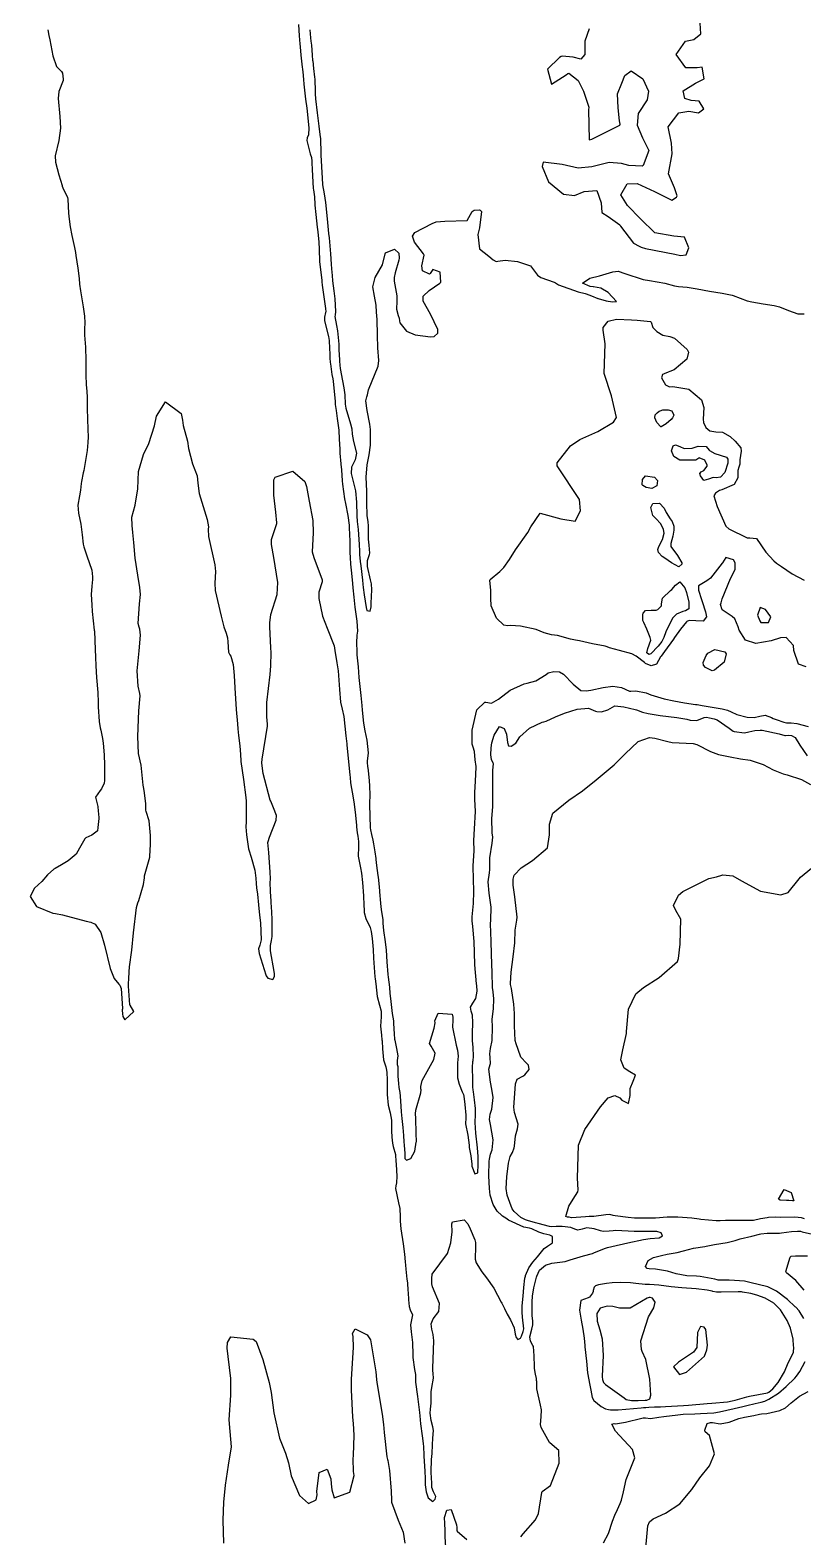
# Model space of a CAD drawing. Header units: feet. Extents: x 1313198 to 1317500, y 385000 to 389511.
# Drawn here: x 1315000 to 1315431, y 385959 to 386800 of the extents above; entities that cross this region are included whole.
import ezdxf

# ---------------------------------------------------------------- set-up
doc = ezdxf.new("R2010")
doc.units = ezdxf.units.FT
doc.layers.add('C-TOPO-MAJR', color=32, linetype='CONTINUOUS')

msp = doc.modelspace()

# ---------------------------------------------------------------- linework, layer by layer
at = {"layer": 'C-TOPO-MAJR'}
for points in [[(1315009.86, 386800.53), (1315010.33, 386797.37), (1315010.88, 386794.9), (1315012.48, 386786), (1315014.57, 386779.94), (1315017.41, 386777.23), (1315017.97, 386776.35), (1315018.38, 386772.94), (1315018.31, 386772.27), (1315015.94, 386766.04), (1315015.54, 386762.13), (1315016.55, 386752.06), (1315016.88, 386745.55), (1315015.89, 386738.77), (1315013.84, 386730.12), (1315014.14, 386726.54), (1315015.94, 386719.61), (1315017.75, 386713.69), (1315017.85, 386713.32), (1315018.2, 386712.21), (1315020.76, 386706.89), (1315020.99, 386706), (1315021.41, 386698.08), (1315021.67, 386694.84), (1315022.34, 386690.52), (1315023.23, 386685.78), (1315024.62, 386679.02), (1315025.19, 386676.24), (1315025.44, 386674.53), (1315026.44, 386667.4), (1315027.24, 386661.67), (1315027.55, 386658.49), (1315028.03, 386654.72), (1315029.46, 386645.91), (1315030.25, 386640.63), (1315030.42, 386637.03), (1315030.28, 386633.65), (1315030.34, 386630.02), (1315030.74, 386623.31), (1315031, 386615.93), (1315031.04, 386612.09), (1315030.99, 386608.47), (1315030.97, 386607.94), (1315031.19, 386602.29), (1315031.52, 386598.81), (1315031.68, 386595.22), (1315031.73, 386588.86), (1315031.84, 386583.39), (1315032.16, 386577.33), (1315032.31, 386573.27), (1315032.18, 386570.11), (1315031.78, 386565.76), (1315029.8, 386554.51), (1315029.54, 386553.16), (1315028.62, 386548.34), (1315028.41, 386547.29), (1315027.94, 386543.63), (1315027.43, 386540.37), (1315026.56, 386535.18), (1315026.87, 386530.67), (1315028.17, 386524.55), (1315028.97, 386518.52), (1315029.55, 386513.44), (1315029.85, 386511.83), (1315031.48, 386506.82), (1315034.29, 386498.94), (1315034.67, 386495.19), (1315034.67, 386494.78), (1315034.68, 386493.75), (1315034.31, 386489.87), (1315033.99, 386485.22), (1315034.32, 386479.62), (1315034.62, 386475.88), (1315035.07, 386470.57), (1315035.73, 386465.4), (1315035.79, 386464.79), (1315036.24, 386454.66), (1315036.47, 386450.26), (1315036.66, 386445.41), (1315036.92, 386438.9), (1315037.64, 386430.63), (1315037.75, 386429.39), (1315037.97, 386426.28), (1315037.9, 386423.82), (1315037.82, 386422.64), (1315038.43, 386414.41), (1315039.06, 386410.81), (1315039.29, 386409.65), (1315040.28, 386404.9), (1315040.67, 386402.37), (1315041.18, 386395.78), (1315041.43, 386390), (1315041.43, 386389.32), (1315041.34, 386383.7), (1315041.35, 386381.54), (1315041.35, 386381.16), (1315041.29, 386380.37), (1315041.15, 386379.91), (1315039.66, 386376.88), (1315038.98, 386375.9), (1315036.41, 386372.1), (1315037.44, 386367.66), (1315037.64, 386367.01), (1315037.96, 386364.42), (1315038.05, 386362.95), (1315038.28, 386360.56), (1315038.28, 386360.28), (1315037.76, 386355.34), (1315037.43, 386353.32), (1315037.36, 386353.21), (1315034.3, 386351), (1315030.99, 386349.45), (1315030.44, 386349.02), (1315027.52, 386343.79), (1315025.53, 386340.41), (1315021.15, 386336.69), (1315017.38, 386334.48), (1315013.87, 386332.41), (1315013.2, 386331.97), (1315009.65, 386328.77), (1315006.39, 386325.11), (1315002.35, 386321.34), (1314999.89, 386316.68), (1315003.46, 386311.22), (1315012.51, 386307.46), (1315014.07, 386307.16), (1315017.88, 386306.52), (1315031.18, 386302.91), (1315033.79, 386302.37), (1315036.2, 386301.39), (1315039.45, 386296.71), (1315041.5, 386289.61), (1315044.59, 386276.47), (1315046.83, 386271.06), (1315049.46, 386267.9), (1315050.01, 386267.32), (1315050.71, 386265.33), (1315051.46, 386254.25), (1315051.41, 386254.05), (1315051.26, 386253.55), (1315051.28, 386253.26), (1315051.5, 386251.27), (1315051.63, 386249.83), (1315052.69, 386247.85), (1315057.82, 386252.62), (1315055.67, 386256.05), (1315055.5, 386256.34), (1315054.88, 386266.61), (1315054.9, 386268.22), (1315054.96, 386270.79), (1315055.12, 386274.61), (1315055.43, 386277.43), (1315056.6, 386286.78), (1315057.62, 386296.44), (1315059.33, 386310.54), (1315060.04, 386313.2), (1315060.52, 386314.58), (1315063.2, 386323.49), (1315063.69, 386327.08), (1315063.67, 386327.45), (1315063.73, 386328.27), (1315066.67, 386338.76), (1315066.75, 386339.16), (1315067.06, 386346.04), (1315067.04, 386350.79), (1315066.43, 386358.94), (1315064.67, 386364.19), (1315064.54, 386364.84), (1315064.55, 386367.61), (1315064.52, 386368.7), (1315063.56, 386376), (1315063.19, 386377.92), (1315063.06, 386378.82), (1315062.13, 386388.23), (1315061.8, 386390.03), (1315060.44, 386396.64), (1315059.98, 386406.04), (1315060.5, 386420.44), (1315061.34, 386428.79), (1315061.24, 386430.11), (1315060.28, 386434.08), (1315059.59, 386442.69), (1315060.71, 386453.87), (1315061.48, 386462.54), (1315061.21, 386465.92), (1315060.82, 386467), (1315060.18, 386469.1), (1315060.92, 386480.14), (1315061.48, 386485.25), (1315061.18, 386489.13), (1315060.06, 386496.12), (1315058.6, 386505.63), (1315057.72, 386514.26), (1315057.33, 386519.93), (1315056.8, 386523.75), (1315056.71, 386528.42), (1315058.53, 386535.17), (1315059.99, 386544.24), (1315060.35, 386553.9), (1315063.13, 386563.53), (1315066.15, 386569.68), (1315069.4, 386579.49), (1315070.39, 386584.9), (1315075.57, 386592.77), (1315084.16, 386586.28), (1315084.88, 386582.62), (1315085.33, 386579.72), (1315087.68, 386570.93), (1315088.35, 386566.89), (1315090.6, 386558.25), (1315093.08, 386551.53), (1315093.51, 386547.36), (1315094.32, 386541.62), (1315098.8, 386527.26), (1315099.44, 386523.11), (1315099.37, 386521.71), (1315099.55, 386517.66), (1315102.99, 386501.95), (1315103.41, 386498.12), (1315102.97, 386491.67), (1315103.25, 386487.6), (1315106.54, 386473.3), (1315108.03, 386467.28), (1315109.38, 386463.8), (1315110.16, 386461.18), (1315110.2, 386458.93), (1315110.69, 386453.14), (1315111.48, 386451.71), (1315112, 386450.95), (1315113.24, 386446.21), (1315113.81, 386440.09), (1315114.19, 386433.27), (1315114.97, 386421.07), (1315115.69, 386413.16), (1315115.95, 386410.29), (1315116.28, 386406.63), (1315116.92, 386400.78), (1315117.31, 386396.09), (1315117.54, 386392.52), (1315117.6, 386392.09), (1315119.12, 386382.02), (1315120.25, 386371.96), (1315120.46, 386370.04), (1315120.51, 386369.22), (1315120.55, 386364.31), (1315120.43, 386358.39), (1315120.41, 386355.71), (1315120.73, 386351.22), (1315121.86, 386343.32), (1315122, 386342.77), (1315123.35, 386338.65), (1315125.38, 386331.45), (1315125.96, 386326.97), (1315126.07, 386323.97), (1315126.32, 386321.62), (1315126.81, 386318.02), (1315127.41, 386312.04), (1315127.97, 386306.31), (1315128.46, 386301.99), (1315128.89, 386292.59), (1315128.1, 386289.57), (1315127.46, 386287.62), (1315127.75, 386284.93), (1315131.42, 386273.05), (1315131.61, 386272.55), (1315132.69, 386271.17), (1315135.4, 386270.35), (1315136.3, 386272.11), (1315136.3, 386273.01), (1315136.27, 386273.49), (1315136.1, 386274.84), (1315134.1, 386286.34), (1315134.08, 386289.34), (1315134.68, 386292.16), (1315135.03, 386294.5), (1315135.06, 386303.64), (1315134.86, 386308.11), (1315134.48, 386313.47), (1315134.4, 386314.68), (1315134.28, 386316.3), (1315134.05, 386319.86), (1315133.98, 386324.33), (1315134.03, 386326.67), (1315134, 386330.24), (1315133.21, 386341.27), (1315132.68, 386346.95), (1315132.72, 386347.37), (1315133.61, 386349.89), (1315137.24, 386359.38), (1315137.37, 386361.96), (1315135.86, 386366.22), (1315134.21, 386369.99), (1315133.96, 386370.56), (1315129.95, 386385.39), (1315129.29, 386391.08), (1315129.29, 386391.34), (1315129.5, 386393.37), (1315132.34, 386411.84), (1315132.38, 386413.02), (1315132.06, 386417.05), (1315132.12, 386425.03), (1315133.83, 386440.57), (1315134.32, 386445.4), (1315134.45, 386453.02), (1315134.34, 386455.53), (1315133.82, 386467.34), (1315133.72, 386469.48), (1315134.25, 386474.2), (1315137.8, 386485.24), (1315138.23, 386492.07), (1315135.88, 386505.97), (1315134.57, 386513.13), (1315134.71, 386516.01), (1315137.61, 386524.93), (1315137.65, 386525.33), (1315137, 386531.2), (1315136.03, 386540.7), (1315135.89, 386549.24), (1315136.65, 386550.86), (1315146.52, 386554.1), (1315153.33, 386548.43), (1315154.2, 386545.63), (1315155.64, 386537.37), (1315157.72, 386526.66), (1315157.84, 386519.8), (1315157.45, 386509.19), (1315158.24, 386506.05), (1315163.03, 386493.53), (1315162.87, 386492.47), (1315161.1, 386486.58), (1315161, 386483.03), (1315163.14, 386473.28), (1315165.8, 386466.52), (1315169.58, 386456.71), (1315170, 386454.05), (1315171.09, 386447.24), (1315171.96, 386442.67), (1315172.54, 386432.23), (1315173.14, 386425.27), (1315174.08, 386421.39), (1315174.97, 386417.26), (1315176.18, 386406.37), (1315176.71, 386402.02), (1315176.81, 386401.25), (1315178.4, 386384.7), (1315178.51, 386383.14), (1315178.84, 386380.11), (1315180.2, 386371.78), (1315180.8, 386368.25), (1315181.63, 386362.09), (1315182.05, 386356.31), (1315182.12, 386355.61), (1315182.58, 386352.37), (1315182.86, 386350.43), (1315183.23, 386347.42), (1315183.21, 386344.43), (1315183.04, 386339.21), (1315184.33, 386332.65), (1315184.9, 386329.8), (1315185.44, 386324.59), (1315186.02, 386317.15), (1315186.09, 386315.77), (1315186.16, 386313.29), (1315186.42, 386307.73), (1315187.36, 386304.45), (1315189.75, 386299.41), (1315190.28, 386297.15), (1315190.79, 386293.35), (1315191.4, 386287.17), (1315191.63, 386282.25), (1315192.45, 386271.94), (1315192.62, 386270.87), (1315192.94, 386267.93), (1315193.64, 386260.88), (1315195.05, 386256.17), (1315195.87, 386252.73), (1315195.96, 386249.52), (1315195.52, 386244.35), (1315196.02, 386239.32), (1315196.31, 386236.73), (1315196.37, 386236.14), (1315196.7, 386231.7), (1315197.21, 386225.51), (1315198.51, 386221.65), (1315198.91, 386219.8), (1315199.02, 386218.58), (1315199.32, 386214.46), (1315199.2, 386208.43), (1315199.18, 386206.2), (1315199.88, 386200.23), (1315201, 386195.91), (1315201.68, 386191.83), (1315201.66, 386185.92), (1315201.82, 386182.48), (1315202.28, 386179.11), (1315202.67, 386177.21), (1315203.9, 386172.81), (1315203.97, 386172.09), (1315204.07, 386169.27), (1315204.32, 386167.17), (1315204.61, 386160.71), (1315204.41, 386156.94), (1315204.05, 386155.21), (1315203.89, 386153.68), (1315205.59, 386145.81), (1315206.27, 386142.58), (1315206.48, 386137.88), (1315206.5, 386135.6), (1315206.93, 386131.18), (1315208.2, 386122.8), (1315209, 386117.04), (1315209.37, 386112.87), (1315209.46, 386110.94), (1315209.65, 386108.66), (1315210.29, 386103.19), (1315210.53, 386101.07), (1315210.84, 386096.83), (1315210.89, 386095.68), (1315211.12, 386091.64), (1315211.46, 386087.84), (1315212.1, 386086.01), (1315213.42, 386083.19), (1315212.71, 386079.61), (1315212.35, 386077.59), (1315212.56, 386073.74), (1315213.3, 386067.86), (1315213.41, 386066.98), (1315213.56, 386061.58), (1315213.6, 386059.39), (1315214.54, 386052.65), (1315214.98, 386049.93), (1315215.04, 386048.55), (1315215.13, 386045.64), (1315216.22, 386037.66), (1315217.31, 386028.79), (1315217.46, 386026.86), (1315217.92, 386022.35), (1315218.72, 386015.72), (1315219.29, 386011.34), (1315219.5, 386009.49), (1315219.65, 386005.07), (1315219.68, 386004.28), (1315220.34, 385996.05), (1315220.54, 385991.87), (1315220.48, 385989.47), (1315220.49, 385988.37), (1315221.02, 385984.45), (1315221.9, 385981.57), (1315222.21, 385981.02), (1315224.66, 385979.03), (1315226.03, 385980.35), (1315226.44, 385981.79), (1315225.09, 385984.47), (1315224.2, 385986.9), (1315224.13, 385987.99), (1315224.16, 385989.56), (1315224.03, 385991.89), (1315223.83, 385995.52), (1315224.06, 386002.47), (1315224.36, 386005.88), (1315224.63, 386010.72), (1315224.78, 386014.48), (1315225.03, 386018.74), (1315224.82, 386020.67), (1315223.9, 386024.19), (1315223.33, 386028.42), (1315223.49, 386030.64), (1315223.79, 386033.97), (1315223.72, 386040.28), (1315224.16, 386042.69), (1315225.09, 386047.8), (1315224.92, 386050.47), (1315224.76, 386052.08), (1315224.78, 386053.53), (1315225.2, 386063.48), (1315225.21, 386068.92), (1315225.09, 386070.48), (1315224.88, 386072.35), (1315224.26, 386075.32), (1315223.72, 386078.2), (1315224.9, 386080.95), (1315228.12, 386085.07), (1315228.38, 386089.56), (1315224.63, 386098.95), (1315224.21, 386100.57), (1315224.11, 386101.38), (1315224.11, 386102.87), (1315224.15, 386103.57), (1315224.43, 386106.03), (1315232.91, 386117.52), (1315234.83, 386123.52), (1315235.46, 386129.59), (1315235.29, 386134.02), (1315235.74, 386135.13), (1315242.17, 386136.22), (1315244.33, 386134.11), (1315245.63, 386131.21), (1315248.22, 386125.04), (1315248.53, 386123.53), (1315248.49, 386121.32), (1315248.34, 386114.37), (1315248.86, 386112.3), (1315252.16, 386107.21), (1315254.73, 386103.86), (1315258.73, 386098.19), (1315262.96, 386090.35), (1315263.27, 386089.77), (1315264.72, 386086.79), (1315266.27, 386083.53), (1315268.13, 386080.46), (1315270.08, 386076), (1315270.77, 386072.41), (1315271.2, 386070.55), (1315272.11, 386069.46), (1315273.74, 386070.16), (1315274.17, 386071.32), (1315275.13, 386073.95), (1315275.48, 386075.51), (1315274.79, 386082.02), (1315274.58, 386084.68), (1315274.65, 386088.12), (1315274.79, 386090.18), (1315275.19, 386093.71), (1315275.63, 386098.58), (1315276.13, 386103.64), (1315276.41, 386104.81), (1315276.54, 386105.25), (1315278.26, 386109.46), (1315280.63, 386112.68), (1315283.25, 386115.69), (1315286.85, 386120.28), (1315288.84, 386121.62), (1315291.57, 386123.48), (1315291.65, 386127.02), (1315290.07, 386127.79), (1315286.68, 386128.38), (1315283.88, 386129.38), (1315280.04, 386131.33), (1315278.64, 386131.67), (1315275.6, 386132.1), (1315267.04, 386136.07), (1315265.47, 386137.13), (1315263.71, 386138.35), (1315263.25, 386138.69), (1315260.71, 386141.08), (1315258.36, 386144.85), (1315256.81, 386150.1), (1315256.3, 386153.8), (1315255.99, 386160.8), (1315256.22, 386169.05), (1315256.29, 386170.17), (1315257.03, 386172.98), (1315257.91, 386175.34), (1315258.47, 386180.84), (1315256.96, 386189.39), (1315256.32, 386192.25), (1315256.74, 386195.31), (1315257.77, 386198.07), (1315258.36, 386204.58), (1315257.67, 386209.29), (1315256.85, 386213.18), (1315256.09, 386220.31), (1315256.7, 386222.89), (1315256.85, 386223.46), (1315256.68, 386226.79), (1315256.58, 386229), (1315256.9, 386231.83), (1315257.83, 386236.3), (1315258.01, 386243.8), (1315257.86, 386248.2), (1315258.54, 386254.01), (1315258.71, 386259.55), (1315258.43, 386263.59), (1315258.08, 386265.96), (1315258.01, 386266.55), (1315257.84, 386274.02), (1315257.59, 386284.64), (1315257.38, 386291.79), (1315257.02, 386301.46), (1315257.19, 386303.6), (1315257.38, 386310.74), (1315256.17, 386318.59), (1315255.71, 386324.91), (1315256.34, 386329.96), (1315256.51, 386331.85), (1315256.59, 386338.28), (1315257.85, 386346.46), (1315258.27, 386349.78), (1315257.91, 386352.31), (1315257.64, 386360.22), (1315258.16, 386366.76), (1315258.24, 386369.98), (1315258.17, 386373.86), (1315258.15, 386379.71), (1315258.32, 386387.26), (1315258.54, 386390.75), (1315258.45, 386391.11), (1315257.44, 386393.19), (1315257.09, 386395.88), (1315257.32, 386399.72), (1315257.75, 386402.48), (1315258.99, 386406.75), (1315261.94, 386411.71), (1315264.52, 386410.56), (1315265.95, 386407.4), (1315266.37, 386402.68), (1315267.07, 386400.91), (1315268.46, 386400.64), (1315271.12, 386402.4), (1315273.28, 386405.81), (1315278.66, 386410.69), (1315285.87, 386413.98), (1315286.65, 386414.22), (1315288.06, 386414.69), (1315293.21, 386417.06), (1315298.26, 386419.1), (1315305.25, 386421.33), (1315311.68, 386421.8), (1315315.61, 386420.24), (1315316.26, 386419.95), (1315318.84, 386419.83), (1315322.41, 386420.95), (1315323.74, 386421.76), (1315326.38, 386423.17), (1315331.3, 386422.62), (1315337.76, 386421.09), (1315338.49, 386420.9), (1315341.84, 386419.66), (1315344.9, 386418.85), (1315351.6, 386417.82), (1315360.9, 386416.73), (1315366.53, 386415.79), (1315368.42, 386415.24), (1315372.2, 386415), (1315376.28, 386416.68), (1315377.5, 386416.81), (1315379.26, 386416.52), (1315381.76, 386415.98), (1315383.56, 386415.29), (1315390.14, 386410.69), (1315392.44, 386409.08), (1315392.95, 386408.85), (1315398.67, 386408.12), (1315401.19, 386408.74), (1315404.55, 386409.44), (1315407.45, 386409.67), (1315408.6, 386409.61), (1315418.06, 386407.52), (1315421.28, 386406.56), (1315421.59, 386406.54), (1315423.23, 386406.81), (1315425.09, 386406.65), (1315427.11, 386405.41), (1315429.73, 386401.17), (1315433.77, 386395.19)], [(1315149.72, 386803.38), (1315149.89, 386800.29), (1315150.1, 386797.09), (1315150.5, 386792.75), (1315150.67, 386791.03), (1315151.07, 386786.31), (1315151.54, 386781.37), (1315151.57, 386781.14), (1315152.12, 386777.13), (1315152.45, 386772.76), (1315152.69, 386770.14), (1315153.54, 386763.47), (1315153.72, 386761.84), (1315154.3, 386756.79), (1315155.55, 386745.78), (1315155.34, 386741.86), (1315154.66, 386740.3), (1315154.39, 386738.74), (1315156.34, 386731.22), (1315156.91, 386729.18), (1315157.09, 386727.22), (1315157.12, 386726.2), (1315157.32, 386722.53), (1315157.92, 386711.93), (1315158.04, 386711.14), (1315158.68, 386707.24), (1315158.82, 386702.98), (1315158.83, 386702.54), (1315159.36, 386697.37), (1315160.12, 386690.39), (1315160.45, 386687.77), (1315161.06, 386681.93), (1315161.2, 386678.1), (1315161.53, 386671.22), (1315162.56, 386662.12), (1315162.69, 386660.84), (1315162.76, 386659.88), (1315162.98, 386657.93), (1315164.8, 386645), (1315164.94, 386643.17), (1315164.86, 386642.67), (1315164.21, 386640.1), (1315164.33, 386638.08), (1315166.5, 386629.36), (1315166.84, 386627), (1315166.85, 386626.74), (1315167.16, 386619.35), (1315167.27, 386617.5), (1315167.46, 386614.78), (1315167.53, 386614.01), (1315168.41, 386608.03), (1315168.84, 386605.71), (1315169.04, 386604.43), (1315170.12, 386592.97), (1315170.27, 386591.36), (1315170.69, 386588.1), (1315171.26, 386583.63), (1315171.65, 386580.92), (1315172.21, 386576.99), (1315172.45, 386572.1), (1315172.73, 386566.41), (1315172.9, 386564.18), (1315173.33, 386558.29), (1315173.35, 386558.01), (1315173.66, 386554.82), (1315174.15, 386548.71), (1315174.3, 386546.9), (1315175.42, 386538.69), (1315175.96, 386536.15), (1315177.28, 386529.39), (1315177.94, 386523.96), (1315178.04, 386522.44), (1315178.34, 386515.11), (1315178.42, 386508.8), (1315178.55, 386505.91), (1315178.86, 386502.31), (1315179.31, 386497.15), (1315179.85, 386491.41), (1315180.11, 386489.05), (1315180.69, 386483.79), (1315181.28, 386478.26), (1315182.27, 386470.48), (1315182.75, 386464.75), (1315182.57, 386463.66), (1315182.3, 386462.53), (1315182.16, 386458.38), (1315182.26, 386453.57), (1315182.38, 386451.67), (1315183, 386444.86), (1315183.51, 386439.04), (1315183.69, 386437.25), (1315184.56, 386428.89), (1315185.1, 386423.39), (1315185.37, 386420.68), (1315185.99, 386413.41), (1315186.69, 386409.18), (1315187.92, 386404.09), (1315188.55, 386396.97), (1315188.01, 386392.26), (1315188.02, 386391.28), (1315188.27, 386389.43), (1315188.58, 386387.07), (1315189.23, 386381.27), (1315189.42, 386378.48), (1315189.57, 386373.26), (1315189.43, 386368.81), (1315189.4, 386368.06), (1315189.51, 386361.6), (1315189.83, 386355.06), (1315189.98, 386353.97), (1315190.56, 386351.41), (1315191.27, 386348.25), (1315191.69, 386346.05), (1315192.38, 386341.62), (1315192.91, 386337.96), (1315192.98, 386337.37), (1315193.35, 386333.99), (1315194.08, 386328.47), (1315194.19, 386327.53), (1315194.81, 386322.11), (1315195.24, 386317.19), (1315195.3, 386315.23), (1315195.46, 386312.87), (1315195.97, 386309.41), (1315196.8, 386303.77), (1315196.91, 386301.92), (1315197.11, 386297.84), (1315198.08, 386291.53), (1315198.67, 386286.8), (1315199.12, 386280.27), (1315199.58, 386273.18), (1315199.76, 386271.74), (1315200.46, 386266.18), (1315200.81, 386262.62), (1315201.08, 386259.84), (1315201.58, 386254.76), (1315202, 386251.49), (1315202.69, 386247.27), (1315202.85, 386246.02), (1315203.01, 386242.95), (1315203.06, 386240.17), (1315203.35, 386237.17), (1315203.45, 386236.56), (1315204.48, 386231.93), (1315205.2, 386227.87), (1315204.76, 386225.11), (1315204.84, 386223.01), (1315205.17, 386221.76), (1315205.22, 386216.49), (1315205.48, 386212.3), (1315205.84, 386210.12), (1315206.12, 386208.35), (1315206.28, 386207.28), (1315206.57, 386205.24), (1315206.93, 386199.74), (1315207.08, 386196.5), (1315207.41, 386192.75), (1315207.96, 386187.86), (1315208.35, 386183.29), (1315208.6, 386179.79), (1315208.77, 386177.89), (1315209.03, 386173.24), (1315209.18, 386170.52), (1315209.97, 386169.58), (1315212.52, 386170.49), (1315214.61, 386174.51), (1315215.52, 386179.64), (1315215.54, 386179.98), (1315215.43, 386184.44), (1315215.17, 386192.98), (1315215.05, 386195.52), (1315215.21, 386197.54), (1315218.07, 386207.2), (1315218.19, 386208.79), (1315218.1, 386209.41), (1315218.11, 386210.63), (1315218.84, 386214.04), (1315225.24, 386225.73), (1315226.06, 386229.31), (1315223.84, 386233.12), (1315222.92, 386234.62), (1315225.45, 386243.18), (1315226.07, 386246.18), (1315225.89, 386247.36), (1315227.72, 386251.59), (1315235.51, 386251), (1315235.82, 386249.45), (1315235.96, 386247.77), (1315235.94, 386246.56), (1315235.72, 386245.04), (1315235.76, 386243.86), (1315237.79, 386233.79), (1315238.54, 386231.05), (1315238.92, 386227.61), (1315238.55, 386223.97), (1315238.54, 386215.56), (1315239.36, 386212.06), (1315241.15, 386207.76), (1315241.78, 386206.25), (1315242.05, 386205.24), (1315242.61, 386200.66), (1315243.19, 386194.64), (1315243.13, 386191.89), (1315243.02, 386191.15), (1315243.02, 386189.84), (1315244.22, 386183.54), (1315244.95, 386177.85), (1315245.1, 386176.67), (1315245.87, 386171.94), (1315246.4, 386168.88), (1315246.56, 386167.52), (1315246.53, 386166.51), (1315246.54, 386166.26), (1315248.11, 386161.88), (1315249.93, 386162.44), (1315250.11, 386166.92), (1315250.04, 386168.25), (1315250.03, 386169.12), (1315250.03, 386171.66), (1315249.66, 386176.46), (1315248.78, 386184.56), (1315248.4, 386190.56), (1315248.41, 386191.34), (1315248.61, 386194.32), (1315248.64, 386198.43), (1315248.09, 386203.2), (1315247.48, 386207.67), (1315247.32, 386208.81), (1315247.14, 386210.3), (1315247.05, 386214.6), (1315246.98, 386221.27), (1315247.16, 386224.62), (1315247.24, 386225.12), (1315247.49, 386227.48), (1315247.21, 386232.64), (1315246.97, 386236.17), (1315246.91, 386240.19), (1315247.08, 386246.45), (1315246.82, 386250.54), (1315246.08, 386252.82), (1315245.84, 386254.95), (1315247.1, 386257.12), (1315248.7, 386259.8), (1315249.49, 386263.91), (1315249.3, 386267), (1315249.13, 386268.04), (1315248.18, 386278.62), (1315248.08, 386285.57), (1315247.9, 386291.61), (1315247.08, 386299.93), (1315246.74, 386303.08), (1315246.73, 386305.43), (1315247.42, 386312.83), (1315247.72, 386319.54), (1315247.41, 386326.65), (1315247.23, 386333.35), (1315247.26, 386333.78), (1315247.74, 386342.17), (1315247.59, 386348.03), (1315247.99, 386354.43), (1315248.59, 386364.27), (1315248.19, 386371.09), (1315248.13, 386374.74), (1315248.54, 386381.03), (1315248.94, 386388.87), (1315248.92, 386389.39), (1315248.45, 386392.99), (1315247.93, 386397.6), (1315247.22, 386400.14), (1315246.77, 386401.73), (1315246.67, 386409.54), (1315249.39, 386420.85), (1315253.73, 386425.16), (1315254.42, 386425.22), (1315257.58, 386424.65), (1315261.35, 386426.86), (1315267.85, 386431.99), (1315275.69, 386435.38), (1315277.44, 386435.78), (1315282.29, 386437.09), (1315288.09, 386440.74), (1315289.21, 386441.53), (1315292.39, 386442.41), (1315295.38, 386442.12), (1315297.63, 386440.87), (1315303.17, 386435.31), (1315307.46, 386431.69), (1315310.3, 386431.53), (1315312.89, 386431.89), (1315319.88, 386433.47), (1315325.2, 386434.16), (1315330.11, 386433.36), (1315334.55, 386431.41), (1315335.28, 386431.27), (1315338.07, 386431.6), (1315343.77, 386430.46), (1315346.42, 386429.31), (1315353.94, 386427.04), (1315359.25, 386425.94), (1315365.29, 386424.91), (1315371.41, 386423.94), (1315372.28, 386423.82), (1315375.13, 386423.43), (1315386.28, 386421.44), (1315389.35, 386420.68), (1315391.39, 386419.83), (1315394.55, 386418.36), (1315400.31, 386416.75), (1315404.19, 386416.61), (1315407.25, 386417.36), (1315410.3, 386417.98), (1315413.83, 386416.66), (1315414.79, 386416.16), (1315416.47, 386415.49), (1315420.78, 386414), (1315422.12, 386413.75), (1315422.64, 386413.74), (1315424.9, 386413.66), (1315427.92, 386413.23), (1315434.36, 386411.57)], [(1315156.01, 386800.4), (1315156.39, 386795.95), (1315156.67, 386794.17), (1315157, 386791.95), (1315157.38, 386786.39), (1315157.62, 386783.43), (1315157.65, 386783.15), (1315158.08, 386778.92), (1315158.76, 386774.1), (1315158.86, 386773.04), (1315158.91, 386771), (1315159.02, 386768.02), (1315159.12, 386764.73), (1315159.24, 386762), (1315160.2, 386754.12), (1315160.93, 386748.23), (1315161.1, 386746.74), (1315161.7, 386742.14), (1315162, 386739.61), (1315161.99, 386738.89), (1315161.99, 386737.14), (1315162.18, 386734.14), (1315162.2, 386730.95), (1315162.2, 386730.56), (1315162.89, 386717.76), (1315163.11, 386714.22), (1315163.14, 386713.95), (1315164.05, 386709.04), (1315164.79, 386704.1), (1315165.77, 386695.05), (1315166.56, 386686.83), (1315166.86, 386684.31), (1315167.64, 386675.52), (1315167.92, 386669.69), (1315168.17, 386667), (1315168.53, 386663.28), (1315168.73, 386660.48), (1315169.41, 386654.82), (1315169.97, 386650.25), (1315170.36, 386643.19), (1315170.16, 386641.26), (1315170.11, 386640.46), (1315170.95, 386635.38), (1315171.49, 386632.42), (1315172.22, 386625.03), (1315172.23, 386624.23), (1315172.25, 386621.81), (1315172.55, 386616.37), (1315172.59, 386615.48), (1315172.73, 386613.28), (1315172.95, 386611.45), (1315174.28, 386604.54), (1315175.08, 386600.58), (1315175.53, 386596.69), (1315175.79, 386591.6), (1315176.16, 386589.36), (1315178.85, 386580.65), (1315179.43, 386577.86), (1315179.7, 386574.79), (1315180.39, 386570.79), (1315182.15, 386564.15), (1315181.41, 386560.39), (1315179.29, 386556.4), (1315179.23, 386552.89), (1315181.53, 386543.23), (1315182.21, 386536.85), (1315182.23, 386529.31), (1315182.45, 386526.02), (1315182.97, 386521.6), (1315183.62, 386513.19), (1315183.74, 386509.45), (1315183.84, 386507.6), (1315184.16, 386503.81), (1315184.45, 386501.31), (1315185.54, 386493.33), (1315185.68, 386491.05), (1315185.8, 386489.26), (1315186.39, 386485.04), (1315187.43, 386478.1), (1315187.96, 386476.38), (1315189.81, 386476.04), (1315190.37, 386478.41), (1315190.28, 386480.43), (1315190.68, 386487.98), (1315190.55, 386491.26), (1315189.99, 386493.54), (1315188.27, 386500.85), (1315188.27, 386504.27), (1315189.44, 386507.71), (1315189.58, 386508.31), (1315189.14, 386512.82), (1315188.9, 386516.15), (1315188.87, 386523.28), (1315188.86, 386523.51), (1315188.61, 386526.14), (1315188.15, 386529.28), (1315187.8, 386536.69), (1315187.92, 386542.91), (1315187.56, 386550.77), (1315188, 386557.6), (1315189.13, 386563.33), (1315189.87, 386568.75), (1315189.95, 386577.5), (1315189.63, 386580.43), (1315188.04, 386587.93), (1315187.34, 386593.49), (1315187.96, 386595.61), (1315188.28, 386596.77), (1315188.9, 386599.53), (1315194.21, 386612.75), (1315194.6, 386615.97), (1315194.12, 386622.99), (1315193.93, 386629.99), (1315193.68, 386638.89), (1315193.35, 386642.84), (1315193.01, 386646.89), (1315192.23, 386651.78), (1315191.29, 386657.05), (1315192.47, 386662.23), (1315196.7, 386669.41), (1315198.09, 386675.49), (1315198.23, 386676.1), (1315203.28, 386678.14), (1315205.69, 386675.88), (1315205.99, 386673.04), (1315205.71, 386671.93), (1315203.69, 386664.82), (1315203.18, 386662.34), (1315203.22, 386660.27), (1315204.59, 386651.99), (1315204.66, 386649.08), (1315204.52, 386644.54), (1315205.34, 386641.11), (1315205.98, 386639.47), (1315206.05, 386638.15), (1315206.32, 386637), (1315210.11, 386632.36), (1315214.95, 386630.18), (1315223.49, 386629.06), (1315225.48, 386629.29), (1315227.48, 386631.24), (1315227.51, 386633.14), (1315223.41, 386641.72), (1315219.43, 386649.13), (1315219.38, 386651.76), (1315222.7, 386655.08), (1315228.71, 386659.08), (1315229.13, 386659.71), (1315228.8, 386665.19), (1315224.72, 386666.66), (1315223.32, 386664.46), (1315222.79, 386664.2), (1315219.01, 386666.05), (1315218.6, 386668.8), (1315219.82, 386674.67), (1315219.57, 386675.55), (1315214.45, 386681.97), (1315213.39, 386685.39), (1315214.75, 386687.36), (1315224.28, 386692.45), (1315226.57, 386693.4), (1315231.51, 386693.78), (1315243.92, 386694.12), (1315246.79, 386699.11), (1315247.81, 386699.78), (1315250.58, 386699.95), (1315251.24, 386699.77), (1315251.96, 386699.05), (1315250.74, 386689.99), (1315249.94, 386686.17), (1315250.88, 386678.27), (1315255.98, 386674.2), (1315258.46, 386672.02), (1315260.05, 386671.27), (1315260.96, 386671.38), (1315265.22, 386671.98), (1315272.04, 386671.26), (1315279.25, 386668.78), (1315283.19, 386663.49), (1315285.02, 386662.25), (1315292.47, 386659.61), (1315293.21, 386659.22), (1315294.94, 386658.17), (1315305.89, 386654.25), (1315309.75, 386653.23), (1315310.34, 386653.06), (1315313.24, 386651.98), (1315316.79, 386650.56), (1315317.01, 386650.47), (1315321.46, 386649.21), (1315325.03, 386648.69), (1315327.24, 386648.92), (1315322.63, 386653.83), (1315318.63, 386656.26), (1315314.37, 386656.95), (1315314.26, 386656.96), (1315312.54, 386657.25), (1315308.37, 386659.11), (1315312.31, 386661.94), (1315317.77, 386663.18), (1315325.17, 386665.46), (1315328.3, 386665.86), (1315331.89, 386664.44), (1315342.11, 386661.14), (1315345.78, 386660.51), (1315354.31, 386659.11), (1315359.65, 386657.65), (1315361.93, 386657.17), (1315366.75, 386656.8), (1315372.42, 386656), (1315379.3, 386654.59), (1315386.28, 386653.49), (1315391.94, 386652.37), (1315392.5, 386652.19), (1315400.34, 386649.28), (1315402.83, 386648.58), (1315409.12, 386647.5), (1315415.39, 386646.56), (1315418.25, 386645.88), (1315423.29, 386643.9), (1315428.46, 386642.03), (1315432.15, 386642.01)], [(1315312.06, 386801.06), (1315309.65, 386794.13), (1315309.63, 386786.8), (1315307.45, 386784.19), (1315303.15, 386785.26), (1315296.99, 386785.7), (1315296.34, 386785.52), (1315295.43, 386785.03), (1315288.81, 386778.48), (1315291.05, 386770.24), (1315299.2, 386775.3), (1315300.1, 386776.18), (1315300.67, 386776.37), (1315305.82, 386772.17), (1315308.89, 386766.19), (1315311.86, 386757.27), (1315311.75, 386755.86), (1315312.08, 386739.11), (1315313.52, 386739.38), (1315329.1, 386747.28), (1315329.25, 386747.92), (1315328.97, 386749.71), (1315328.3, 386756.88), (1315327.77, 386764.8), (1315330.18, 386770.67), (1315332.02, 386774.92), (1315335.52, 386777.63), (1315341.92, 386773.13), (1315345.15, 386766.28), (1315344.48, 386761.36), (1315339.44, 386753.71), (1315338.83, 386747.24), (1315341.88, 386740.15), (1315345.32, 386733.07), (1315342.2, 386724.82), (1315341.66, 386724.44), (1315334.17, 386724.73), (1315330.1, 386725.93), (1315323.18, 386726.35), (1315313.47, 386724.1), (1315305.87, 386723.27), (1315296.97, 386725.4), (1315286.43, 386726.63), (1315285.77, 386724.13), (1315289.35, 386715.59), (1315297.61, 386708.7), (1315303.92, 386707.94), (1315309.27, 386710.3), (1315316.34, 386710.8), (1315318.72, 386703.94), (1315319.02, 386698.44), (1315322.59, 386696.33), (1315329.09, 386691.58), (1315329.53, 386690.91), (1315336.84, 386681.39), (1315339.87, 386679.69), (1315341.05, 386679.16), (1315343.48, 386678.41), (1315359.88, 386675.27), (1315362.98, 386674.59), (1315366.25, 386674.83), (1315367.65, 386678.75), (1315365.22, 386684.7), (1315359.25, 386685.4), (1315348.7, 386687.26), (1315340.67, 386694.99), (1315333.39, 386702.53), (1315329.66, 386708.34), (1315333.27, 386714.52), (1315338.81, 386714.8), (1315348.58, 386710.16), (1315358.19, 386705.48), (1315360.85, 386707.07), (1315361.08, 386707.88), (1315359.76, 386712.25), (1315356.33, 386720.04), (1315358.45, 386731.21), (1315358, 386737.18), (1315356.05, 386746.4), (1315362.08, 386754.07), (1315367.69, 386755.05), (1315373.12, 386754.22), (1315376.14, 386756.39), (1315373.51, 386760.62), (1315369.02, 386761.05), (1315365.43, 386762.19), (1315364.59, 386766.39), (1315371.42, 386770.73), (1315376.17, 386773.22), (1315375.12, 386779.65), (1315372.32, 386779.28), (1315366, 386779.23), (1315360.69, 386786.64), (1315365.74, 386794.09), (1315370.45, 386795.17), (1315374.44, 386798.3), (1315373.92, 386804.18)], [(1315433.15, 386445), (1315428.82, 386446.39), (1315426.33, 386454.06), (1315426.17, 386456.81), (1315421.94, 386461.39), (1315418.79, 386461.03), (1315413.7, 386459.43), (1315405.01, 386458.04), (1315399.39, 386459.76), (1315395.84, 386465.4), (1315395.29, 386467.19), (1315393.35, 386471.73), (1315391.93, 386473.1), (1315386.38, 386476.76), (1315385.45, 386479.7), (1315385.64, 386480.68), (1315386.3, 386482.94), (1315390.98, 386494.21), (1315393.59, 386499.23), (1315393.46, 386503.04), (1315392.7, 386504.59), (1315388.32, 386505.88), (1315386.49, 386503.04), (1315386.33, 386502.71), (1315379.78, 386494.48), (1315377.78, 386492.99), (1315373.11, 386490.19), (1315373.05, 386487.82), (1315373.61, 386486.09), (1315374.26, 386484.24), (1315375.14, 386481.45), (1315377.07, 386475.66), (1315377.49, 386472.83), (1315375.59, 386470.34), (1315371.62, 386470.53), (1315367.85, 386470.78), (1315366.64, 386470.29), (1315366.32, 386469.97), (1315363.03, 386465.92), (1315359.68, 386461.38), (1315359.04, 386460.42), (1315354.08, 386453.58), (1315352.17, 386450.92), (1315351.9, 386450.43), (1315349.54, 386446.42), (1315346.64, 386445.52), (1315343.5, 386446.87), (1315342.86, 386447.29), (1315338.33, 386450.85), (1315335.93, 386452.22), (1315328.95, 386454.13), (1315323.44, 386455.49), (1315322.07, 386456.02), (1315321.04, 386456.38), (1315313.85, 386457.8), (1315306.57, 386459.47), (1315304.41, 386459.83), (1315301.57, 386460.36), (1315294.31, 386462.38), (1315291.08, 386462.87), (1315286.89, 386463.92), (1315282.39, 386465.85), (1315273.76, 386467.67), (1315268.14, 386467.97), (1315266.51, 386467.88), (1315264.37, 386468.25), (1315260.24, 386472.08), (1315257.25, 386479.01), (1315257.15, 386483.33), (1315257.05, 386487.46), (1315256.6, 386493.3), (1315256.84, 386493.69), (1315262.07, 386498.06), (1315264.31, 386500.42), (1315267.54, 386504.88), (1315270.97, 386510.19), (1315277.86, 386519.83), (1315279.41, 386523.07), (1315284.67, 386530.79), (1315296.18, 386527.47), (1315304.13, 386526.18), (1315307.15, 386531.93), (1315306.58, 386538.4), (1315294.23, 386557.06), (1315294.14, 386558.88), (1315301.59, 386568.31), (1315306.84, 386571.75), (1315316.9, 386576.29), (1315325.61, 386581.53), (1315327.22, 386584.13), (1315324.43, 386596.24), (1315320.33, 386608.62), (1315320.9, 386625.18), (1315319.91, 386632.84), (1315319.89, 386634.38), (1315322.71, 386637.79), (1315327.36, 386639.05), (1315335.58, 386638.58), (1315338.74, 386638.35), (1315340.62, 386638.34), (1315346.36, 386637.63), (1315346.61, 386637.36), (1315347.53, 386634.36), (1315349.73, 386632.04), (1315353.25, 386630.15), (1315357.13, 386629.31), (1315359.76, 386628.38), (1315366.74, 386622.11), (1315367.4, 386620.65), (1315366.61, 386616.69), (1315359.53, 386610.66), (1315357, 386609.73), (1315356.22, 386609.39), (1315353.96, 386608.5), (1315353.02, 386608.19), (1315352.41, 386606.18), (1315354.59, 386602.25), (1315356.81, 386601.23), (1315358.82, 386601.45), (1315367.68, 386599.93), (1315374.7, 386594.03), (1315376.12, 386589.63), (1315375.69, 386583.21), (1315375.92, 386581.32), (1315377.16, 386578.59), (1315379.35, 386576.57), (1315382.73, 386576.14), (1315386.49, 386576), (1315390.71, 386573.52), (1315393.6, 386570.86), (1315396.71, 386567.23), (1315396.92, 386565.27), (1315396.07, 386560.41), (1315396.08, 386558.01), (1315395.65, 386556.39), (1315394.96, 386554.61), (1315395.03, 386550.39), (1315392.98, 386546.67), (1315386.1, 386543.69), (1315384.79, 386543.33), (1315382.5, 386541.96), (1315381.61, 386540.39), (1315383.43, 386534.44), (1315388.41, 386523.51), (1315390.06, 386521.95), (1315400.28, 386517.03), (1315401.8, 386516.91), (1315405.41, 386516.56), (1315410.74, 386508.96), (1315415.18, 386504.07), (1315416.71, 386502.89), (1315419.47, 386500.93), (1315425.33, 386496.88), (1315432.14, 386493.24)], [(1315358.25, 386587.9), (1315359.27, 386585.39), (1315358.61, 386583.88), (1315357.82, 386582.96), (1315355.1, 386580.56), (1315352.3, 386578.87), (1315352.1, 386578.9), (1315349.84, 386581.28), (1315348.66, 386584.01), (1315348.94, 386585.53), (1315350, 386586.78), (1315351.16, 386587.57), (1315351.66, 386587.84), (1315353.21, 386588.33), (1315356.12, 386588.42), (1315358.25, 386587.9)], [(1315382.28, 386564.05), (1315388.8, 386561.96), (1315389.43, 386560.83), (1315389.42, 386558.68), (1315387.87, 386553.46), (1315385.31, 386550.73), (1315383, 386550.49), (1315381.27, 386550.63), (1315378.64, 386549.61), (1315376.09, 386548.91), (1315374.1, 386551.63), (1315373.85, 386552.89), (1315374.52, 386553.73), (1315376.09, 386554.46), (1315377.91, 386556.95), (1315377.95, 386557.45), (1315376.52, 386560.36), (1315373.44, 386561.6), (1315373.2, 386561.48), (1315371.57, 386560.27), (1315366.61, 386560.2), (1315362.67, 386560.29), (1315359.29, 386562.36), (1315357.99, 386565.52), (1315359.02, 386568.22), (1315360.24, 386568.81), (1315362.6, 386568.01), (1315365.05, 386566.86), (1315369.56, 386567.08), (1315372.9, 386568.09), (1315377.34, 386567.89), (1315379.05, 386565.9), (1315379.18, 386565.74), (1315382.28, 386564.05)], [(1315343.5, 386551.47), (1315348.56, 386550.71), (1315350.24, 386548.88), (1315349.89, 386545.99), (1315346.95, 386544.49), (1315343.93, 386545.02), (1315342, 386546.07), (1315341.68, 386546.59), (1315341.85, 386549.58), (1315343.5, 386551.47)], [(1315359.27, 386523.37), (1315359.35, 386521.21), (1315358.78, 386517.87), (1315357.72, 386513.71), (1315357.7, 386512.17), (1315361.27, 386507.07), (1315363.75, 386503), (1315363.73, 386502.16), (1315362.02, 386500.66), (1315357.92, 386503.03), (1315354.31, 386505.55), (1315352.83, 386506.5), (1315350.68, 386508.83), (1315350.39, 386510.48), (1315351.02, 386512.09), (1315352.92, 386515.97), (1315353.87, 386519.56), (1315353.52, 386521.64), (1315351.99, 386524.71), (1315349.2, 386527.82), (1315347.63, 386529.47), (1315346.55, 386533.95), (1315347.63, 386536.13), (1315351.28, 386536.24), (1315353.95, 386533.56), (1315355.02, 386531.07), (1315357.29, 386527.61), (1315358.32, 386526.13), (1315359.27, 386523.37)], [(1315367.63, 386480.97), (1315367.62, 386477.24), (1315365.75, 386476.16), (1315364.25, 386475.79), (1315360.71, 386474.37), (1315358.69, 386472.37), (1315356.92, 386468.78), (1315354.81, 386464.46), (1315353.7, 386461.34), (1315352.54, 386459.08), (1315350.5, 386456.48), (1315346.48, 386452.18), (1315345.34, 386451.9), (1315344.23, 386452.83), (1315344.75, 386455.1), (1315346.42, 386459.74), (1315346.18, 386461.25), (1315344.3, 386466.05), (1315342.47, 386469.69), (1315342.05, 386470.76), (1315341.96, 386473.87), (1315342.16, 386474.85), (1315343.43, 386476.37), (1315346.72, 386476.64), (1315349.45, 386476.61), (1315350.33, 386476.93), (1315352.33, 386478.96), (1315352.5, 386480.17), (1315353.02, 386483.19), (1315357.52, 386487.62), (1315358.15, 386488.12), (1315360.23, 386490.45), (1315362.63, 386492.29), (1315365.47, 386489.04), (1315366.33, 386486.41), (1315367.63, 386480.97)], [(1315413.51, 386472.92), (1315410.44, 386476.87), (1315407.52, 386478.02), (1315406.1, 386473.86), (1315407.24, 386470.52), (1315407.91, 386469.77), (1315412.13, 386469.64), (1315413.51, 386472.92)], [(1315380.69, 386442.75), (1315376.93, 386444.61), (1315375.82, 386445.85), (1315375.6, 386447.27), (1315377.3, 386451.27), (1315378.37, 386452.58), (1315382.26, 386454.56), (1315387.72, 386453.39), (1315388.61, 386452.16), (1315387.46, 386447.58), (1315382.09, 386442.99), (1315380.69, 386442.75)], [(1315273.91, 385959.26), (1315275.27, 385960.94), (1315281.99, 385968.87), (1315283.74, 385972.39), (1315285.54, 385984.02), (1315285.86, 385984.56), (1315290.42, 385988.03), (1315295.21, 386000.47), (1315295.08, 386007.52), (1315293.91, 386008.36), (1315289.86, 386011.96), (1315285.21, 386020.4), (1315284.81, 386022.09), (1315285.28, 386026.28), (1315285.48, 386030.28), (1315284.95, 386032.9), (1315282.83, 386041.96), (1315282.75, 386045.7), (1315282.74, 386046.01), (1315282.69, 386046.59), (1315282.56, 386047.78), (1315282.02, 386050.2), (1315281.57, 386053.32), (1315281.51, 386054.47), (1315281.32, 386060.41), (1315280.91, 386065.48), (1315280.65, 386066.08), (1315279.32, 386068.6), (1315278.99, 386070.94), (1315279.97, 386075.17), (1315280.6, 386077.67), (1315280.49, 386079.93), (1315280.2, 386082.69), (1315280.26, 386084.5), (1315280.22, 386090.42), (1315280.47, 386093.73), (1315281.2, 386098.34), (1315282.66, 386104.18), (1315282.83, 386104.75), (1315284.37, 386108.13), (1315287.62, 386111), (1315291.23, 386112), (1315298.66, 386113), (1315301.46, 386113.91), (1315308.94, 386116.15), (1315313.98, 386117.56), (1315314.63, 386117.8), (1315320.53, 386120.18), (1315322.3, 386120.76), (1315324.65, 386121.37), (1315333.6, 386123.46), (1315342.32, 386125.33), (1315346.1, 386125.84), (1315351.14, 386126.31), (1315352.94, 386127.31), (1315352.14, 386129.09), (1315349.75, 386129.71), (1315342.84, 386129.78), (1315337.16, 386129.79), (1315326.83, 386130.22), (1315325.37, 386130.17), (1315323.11, 386129.86), (1315319.86, 386129.77), (1315318.39, 386130.06), (1315314.79, 386131.15), (1315310.67, 386131.79), (1315308.11, 386131.12), (1315305.65, 386130.44), (1315304.09, 386130.97), (1315301.84, 386131.95), (1315296.91, 386132.61), (1315293.54, 386132.46), (1315291.12, 386132.32), (1315289.96, 386132.46), (1315283.48, 386134.21), (1315282.15, 386134.66), (1315277.57, 386135.97), (1315276.51, 386136.25), (1315273.91, 386137.66), (1315270.13, 386140.92), (1315269.09, 386142.33), (1315267.8, 386145.87), (1315266.31, 386150.05), (1315265.68, 386153.69), (1315266.03, 386160.26), (1315266.94, 386167.93), (1315268, 386171.6), (1315269.18, 386173.93), (1315270.23, 386176.49), (1315270.37, 386177.43), (1315270.88, 386183.17), (1315272.02, 386187.02), (1315272.42, 386189.59), (1315270.41, 386196.12), (1315269.99, 386199.18), (1315270.29, 386204.17), (1315270.97, 386212.26), (1315271.91, 386214.77), (1315274.93, 386216.45), (1315276.11, 386217.12), (1315278.51, 386220.27), (1315278.07, 386222.52), (1315277.03, 386223.65), (1315273.91, 386226.99), (1315273.6, 386227.57), (1315271.27, 386234.42), (1315270.71, 386236.29), (1315270.32, 386244.62), (1315270.43, 386251.37), (1315270.01, 386256.64), (1315268.6, 386265.4), (1315268.18, 386267.59), (1315268.12, 386268.09), (1315268.41, 386274.58), (1315269.64, 386283.06), (1315270.44, 386290.86), (1315270.63, 386298), (1315271.65, 386303.58), (1315271.87, 386305.2), (1315270.52, 386316.58), (1315269.62, 386322.98), (1315269.56, 386326.5), (1315270.1, 386328.74), (1315274.11, 386332.82), (1315280.4, 386336.78), (1315288.8, 386343.96), (1315289.89, 386351.23), (1315289.87, 386357.18), (1315291.75, 386363.25), (1315300.68, 386370.46), (1315308.27, 386375.7), (1315316, 386381.86), (1315325.97, 386390.19), (1315332.1, 386396.43), (1315339.42, 386403.35), (1315345.72, 386405.45), (1315348.77, 386405.07), (1315355.9, 386403.17), (1315358.35, 386402.74), (1315370.07, 386402.07), (1315372.15, 386401.57), (1315379.72, 386397.69), (1315384.2, 386396.07), (1315390.7, 386394.76), (1315396.6, 386393.64), (1315401.92, 386392.79), (1315409.26, 386390.5), (1315414.71, 386387.44), (1315420.4, 386385.2), (1315422.65, 386384.73), (1315430.55, 386382.14), (1315435.65, 386379.25)], [(1315432.32, 386136.8), (1315430.63, 386137.32), (1315426.8, 386137.75), (1315419.1, 386137.63), (1315416.18, 386137.69), (1315412.25, 386137.57), (1315411.48, 386137.46), (1315407.65, 386136.78), (1315403.85, 386135.96), (1315402.86, 386135.82), (1315394.88, 386135.96), (1315388.09, 386135.91), (1315385.24, 386135.76), (1315383.02, 386135.72), (1315378.7, 386136.02), (1315374.34, 386136.48), (1315373.46, 386136.61), (1315369.29, 386137.2), (1315361.52, 386137.77), (1315355.51, 386137.72), (1315349.06, 386137.27), (1315345.4, 386137.2), (1315343.39, 386137.19), (1315337.38, 386137.2), (1315333.82, 386137.56), (1315326.59, 386138.45), (1315325.52, 386138.66), (1315323.58, 386139.15), (1315321.3, 386139.13), (1315314.7, 386138.21), (1315312.05, 386138.06), (1315309.97, 386137.88), (1315302.1, 386137.41), (1315300.8, 386137.68), (1315299.93, 386137.78), (1315298.99, 386138.12), (1315300.61, 386143.97), (1315303.18, 386147.89), (1315305.69, 386151.98), (1315305.96, 386153.06), (1315305.43, 386159.52), (1315306.08, 386177.92), (1315309.61, 386186.69), (1315318.38, 386199.42), (1315322.73, 386204.35), (1315326.37, 386205.67), (1315329.07, 386204.41), (1315330.19, 386203.08), (1315334.01, 386201.21), (1315334.99, 386205.65), (1315334.91, 386206.41), (1315335.01, 386209.57), (1315336.64, 386213.64), (1315337.88, 386217.01), (1315334.82, 386218.84), (1315331.63, 386220.87), (1315329.68, 386225.54), (1315330.82, 386231.24), (1315332.82, 386240.28), (1315332.89, 386241.46), (1315334, 386253.84), (1315338.16, 386262.35), (1315342.44, 386265.89), (1315351.04, 386271.49), (1315361.44, 386280.39), (1315361.99, 386282.13), (1315362.83, 386290.16), (1315363.23, 386304.04), (1315360.35, 386308.94), (1315359.2, 386311.81), (1315361.85, 386317.45), (1315364.34, 386319.53), (1315378.76, 386326.76), (1315383.05, 386327.67), (1315386.13, 386328.57), (1315386.7, 386328.79), (1315392.28, 386328.21), (1315397.09, 386325.43), (1315407.73, 386319.7), (1315419.04, 386317.62), (1315423.13, 386319.04), (1315429.33, 386326.57), (1315430.05, 386327.6), (1315438.24, 386334.25)], [(1315420.85, 386153.27), (1315424.9, 386151.44), (1315426.38, 386146.93), (1315425.57, 386146.87), (1315423.57, 386147.11), (1315422.55, 386147.13), (1315422.16, 386147.11), (1315418.67, 386147.16), (1315417.8, 386147.87), (1315420.85, 386153.27)], [(1315431.82, 386081.14), (1315429.22, 386085.54), (1315427.41, 386087.47), (1315427.07, 386087.78), (1315422.69, 386091.89), (1315416.66, 386096.49), (1315411.72, 386098.79), (1315401.77, 386101.32), (1315400.28, 386101.68), (1315398.82, 386101.97), (1315393.17, 386102.46), (1315390.17, 386102.5), (1315384.14, 386102.54), (1315383.46, 386102.7), (1315382.15, 386103.13), (1315373.97, 386104.61), (1315372.01, 386104.79), (1315366.47, 386105.04), (1315360.68, 386106.07), (1315355.72, 386107.57), (1315349.15, 386108.73), (1315345.52, 386108.97), (1315344.37, 386109.13), (1315343.41, 386110.25), (1315344.95, 386113.61), (1315348.04, 386115.32), (1315352.44, 386116.41), (1315355.49, 386117.09), (1315361.1, 386118.05), (1315364.73, 386119), (1315370.31, 386120.39), (1315376.61, 386121.4), (1315377.41, 386121.55), (1315381.96, 386122.5), (1315385.53, 386123.1), (1315389.05, 386123.65), (1315393.6, 386124.82), (1315396.3, 386125.57), (1315402.82, 386127.09), (1315407.14, 386128.21), (1315407.92, 386128.39), (1315411.41, 386128.81), (1315412.69, 386128.78), (1315417.47, 386128.8), (1315418.25, 386128.89), (1315419.46, 386129.07), (1315424.98, 386129.74), (1315428.31, 386130), (1315429.98, 386129.89), (1315431.01, 386129.65), (1315438.31, 386127.8)], [(1315432.13, 386097.1), (1315427.34, 386102.43), (1315422.15, 386106.73), (1315421.86, 386107.41), (1315424.26, 386115.41), (1315424.9, 386115.98), (1315427.29, 386116.13), (1315428.08, 386116.16), (1315433.89, 386116.17)], [(1315415.15, 386089.75), (1315410.36, 386092.5), (1315405.59, 386094.3), (1315402.24, 386095.14), (1315397.62, 386095.91), (1315397.13, 386095.99), (1315395.26, 386096.1), (1315385.74, 386095.82), (1315383.19, 386095.89), (1315381.07, 386096.27), (1315380.62, 386096.38), (1315377.85, 386096.94), (1315371.84, 386097.82), (1315363.85, 386098.35), (1315357.77, 386098.96), (1315350.84, 386099.85), (1315345.79, 386100.17), (1315344.78, 386100.17), (1315343.21, 386100.23), (1315338.14, 386100.75), (1315335.17, 386101.02), (1315329.67, 386101.26), (1315324.93, 386101.14), (1315321.71, 386100.79), (1315317.31, 386099.96), (1315315.65, 386099.5), (1315314.83, 386098.77), (1315314.33, 386096.81), (1315314.26, 386096.21), (1315313.96, 386095.35), (1315312.19, 386093.12), (1315311.51, 386092.77), (1315307.41, 386091.31), (1315306.7, 386085.77), (1315307.56, 386080.25), (1315308.42, 386075.15), (1315309.23, 386070.19), (1315309.65, 386066.03), (1315309.7, 386065.44), (1315310.48, 386057.34), (1315311.12, 386050.93), (1315312.35, 386043.97), (1315312.9, 386041.19), (1315313.75, 386037.19), (1315314.72, 386035.41), (1315318.66, 386032.04), (1315321.17, 386030.7), (1315322.8, 386030.31), (1315323.91, 386030.2), (1315328.26, 386030.2), (1315341.09, 386031.31), (1315342.33, 386031.43), (1315343.58, 386031.57), (1315345.39, 386031.75), (1315348.51, 386031.89), (1315351.85, 386031.89), (1315354.61, 386032.02), (1315364.75, 386032.59), (1315367.47, 386032.77), (1315377.97, 386033.78), (1315380.52, 386033.99), (1315389.31, 386034.76), (1315391.89, 386035.23), (1315393.49, 386035.66), (1315399.99, 386037.49), (1315401.64, 386037.89), (1315411.6, 386039.76), (1315412.35, 386040.06), (1315414.58, 386041.91), (1315417.47, 386045.52), (1315421.03, 386051.46), (1315423.15, 386056.49), (1315425.12, 386060.43), (1315426.06, 386062.36), (1315426.24, 386065.15), (1315426.21, 386065.92), (1315425.91, 386069.74), (1315424.44, 386075.76), (1315422.66, 386080.1), (1315418.9, 386086.11), (1315415.15, 386089.75)], [(1315348.92, 386090.29), (1315347.31, 386092.53), (1315346.16, 386092.89), (1315345.56, 386092.85), (1315344.41, 386092.52), (1315334.84, 386086.99), (1315328.95, 386086.96), (1315325.24, 386087.84), (1315322.08, 386088.12), (1315318.22, 386087), (1315316.37, 386083.95), (1315316.54, 386079.67), (1315317.99, 386074.92), (1315319.26, 386069.83), (1315319.8, 386060.63), (1315319.22, 386048.99), (1315319.24, 386048.69), (1315319.55, 386047.13), (1315320.11, 386045.52), (1315321.24, 386044.38), (1315331.55, 386036.97), (1315332.78, 386035.9), (1315335.59, 386035.4), (1315339.35, 386035.5), (1315343.26, 386035.56), (1315343.63, 386035.58), (1315344.19, 386035.64), (1315345.98, 386036.43), (1315346.46, 386038.32), (1315345.96, 386047.39), (1315343.61, 386058.3), (1315341.67, 386062.74), (1315341.22, 386063.97), (1315340.9, 386068.75), (1315345.16, 386082.19), (1315348.18, 386087.13), (1315348.92, 386090.29)], [(1315378.13, 386066.36), (1315377.23, 386075.11), (1315376.25, 386076.43), (1315374.15, 386076.8), (1315372.51, 386073.36), (1315372.19, 386064.93), (1315370.35, 386062.32), (1315362, 386056.74), (1315359.19, 386054.22), (1315362.54, 386049.9), (1315366.3, 386051.22), (1315376.48, 386060.22), (1315377.82, 386063.65), (1315378.13, 386066.36)], [(1315107.97, 385955.74), (1315107.6, 385968.58), (1315108.01, 385978.73), (1315108.96, 385988.19), (1315110.58, 385999.34), (1315112.31, 386009.56), (1315111.58, 386018.18), (1315110.96, 386024.58), (1315112, 386038.37), (1315112.03, 386047.61), (1315110.39, 386059.93), (1315109.98, 386064.59), (1315110.08, 386067.75), (1315112.03, 386070.94), (1315124.45, 386069.64), (1315126.16, 386068.27), (1315129.83, 386058.26), (1315133.33, 386045.5), (1315134.46, 386039.8), (1315136.04, 386028.56), (1315139.1, 386014.35), (1315142.55, 386005.97), (1315144.22, 386000.59), (1315145.7, 385993.36), (1315150.22, 385982.43), (1315155.27, 385977.95), (1315159.51, 385979.91), (1315160.07, 385982.69), (1315159.96, 385984.68), (1315161.26, 385995.24), (1315165.68, 385997.02), (1315167.76, 385991.69), (1315168.05, 385988.83), (1315168.29, 385985.57), (1315169.68, 385981.08), (1315178.31, 385984.22), (1315180.88, 385993.61), (1315180.39, 385995.81), (1315180.28, 386002.9), (1315180.47, 386004.63), (1315180.74, 386016.11), (1315180.37, 386022.62), (1315180.04, 386026.12), (1315179.29, 386041.45), (1315179.32, 386046.02), (1315179.36, 386047.34), (1315180.39, 386065.05), (1315180.18, 386071.15), (1315179.86, 386072.78), (1315181.35, 386075.34), (1315188.11, 386072.03), (1315189.97, 386069.26), (1315192.85, 386051.37), (1315193.23, 386047.14), (1315193.45, 386045.55), (1315196.46, 386027.72), (1315197.12, 386022), (1315197.56, 386017.59), (1315199.13, 386003.92), (1315199.52, 386002.54), (1315199.7, 386002.01), (1315200.55, 385996.39), (1315201.39, 385984.86), (1315201.6, 385979.87), (1315201.74, 385978.76), (1315205.39, 385968.71), (1315208.22, 385961.91), (1315209.09, 385955.81)], [(1315320.06, 385955.97), (1315322.9, 385961.16), (1315325.14, 385968.1), (1315326.29, 385971.41), (1315327.8, 385974.5), (1315329.34, 385977.99), (1315330.03, 385979.78), (1315331.13, 385984.35), (1315332.76, 385991.34), (1315337.44, 386003.4), (1315336.3, 386008.05), (1315326.64, 386018.38), (1315324.74, 386022.19), (1315325.93, 386022.53), (1315326.68, 386022.49), (1315332.37, 386023.4), (1315341.46, 386025.63), (1315342.2, 386025.81), (1315343.44, 386025.78), (1315346.28, 386025.39), (1315350.91, 386026.06), (1315353.77, 386026.45), (1315361.49, 386027.45), (1315364.59, 386027.72), (1315370.96, 386027.95), (1315374.13, 386028.13), (1315381.69, 386028.62), (1315384.77, 386029.04), (1315392.96, 386030.93), (1315397.9, 386032.16), (1315400.02, 386032.69), (1315404.63, 386033.76), (1315408.1, 386034.41), (1315410.11, 386035.07), (1315412.35, 386036.16), (1315417.71, 386039.44), (1315422.1, 386043.29), (1315426.84, 386047.98), (1315427.74, 386049.06), (1315429.72, 386051.69), (1315432.68, 386057.23)], [(1315343.6, 385953.17), (1315344.39, 385961.33), (1315344.86, 385965.49), (1315345.77, 385967.66), (1315347.79, 385969.37), (1315354.58, 385972.45), (1315362.57, 385977.71), (1315369.42, 385985.8), (1315373.88, 385992.25), (1315379.21, 385998.91), (1315382.05, 386005.7), (1315379.21, 386015.89), (1315376.86, 386018.02), (1315376.53, 386018.87), (1315377.89, 386022.61), (1315379.77, 386023.2), (1315380.89, 386023.06), (1315385.15, 386022.36), (1315390.25, 386023.29), (1315395.63, 386025.4), (1315398.68, 386026.19), (1315403.95, 386027.09), (1315407.08, 386027.81), (1315408.29, 386027.95), (1315411.31, 386028.16), (1315418.42, 386029.83), (1315421.67, 386031.3), (1315424.88, 386034.03), (1315429.49, 386037.79), (1315434.35, 386040.4)], [(1315232.22, 385950.39), (1315231.69, 385959.57), (1315231.57, 385962.81), (1315231.35, 385966.77), (1315231.23, 385970.18), (1315232.49, 385974.16), (1315235.03, 385974.51), (1315238.03, 385965.95), (1315238.16, 385964.53), (1315238.21, 385962.96), (1315238.4, 385962.42), (1315243.72, 385957.8)]]:
    msp.add_lwpolyline(points, dxfattribs=at)

doc.saveas('drawing.dxf')
